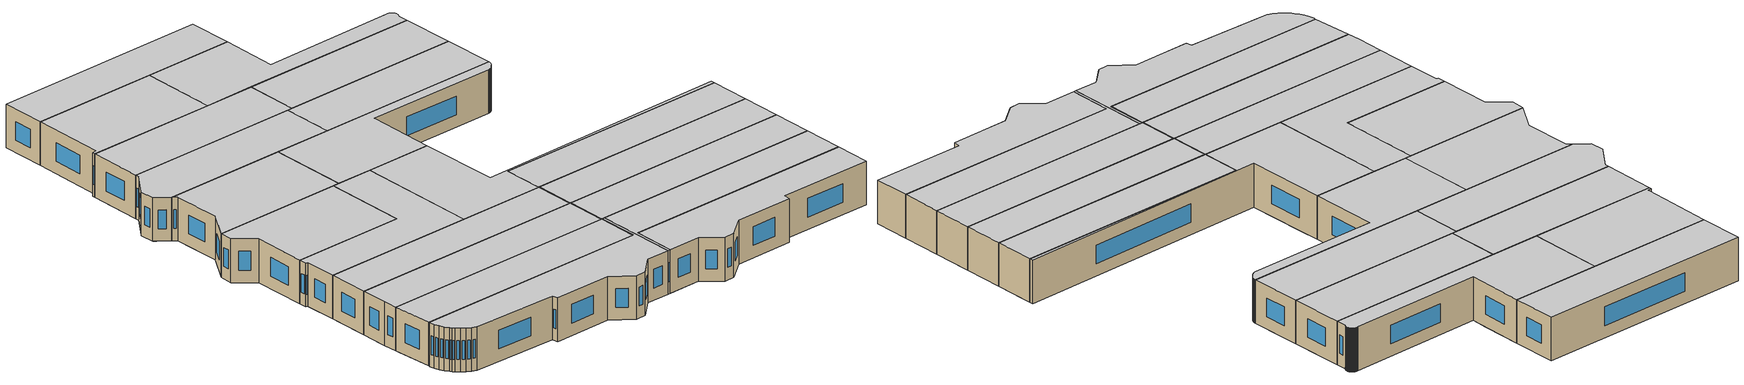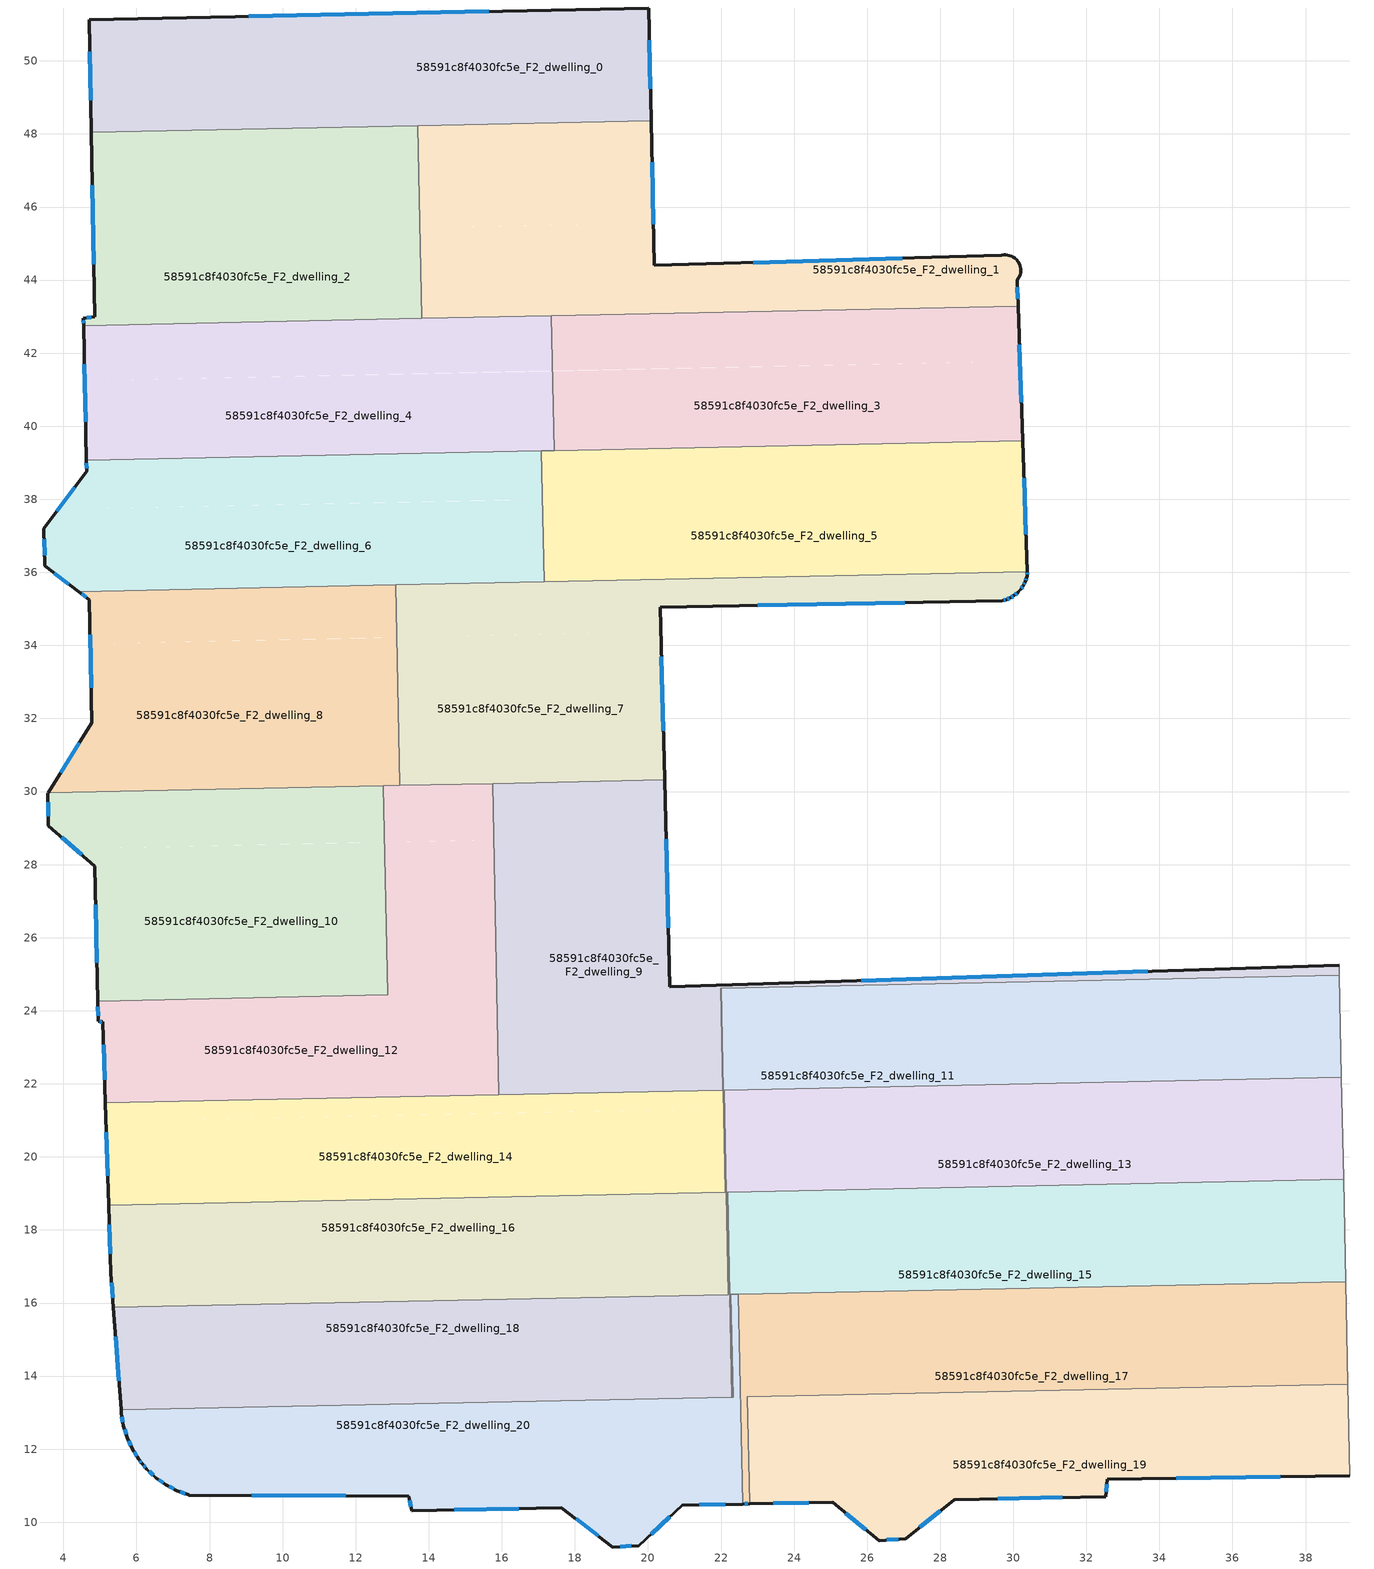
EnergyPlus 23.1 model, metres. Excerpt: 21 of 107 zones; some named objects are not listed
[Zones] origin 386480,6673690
58591c8f4030fc5e_F2_dwelling_0
 floor to 58591c8f4030fc5e_F1_dwelling_0 (EU_floor_Construction): 20.02,51.45 20.09,48.36 12.42,48.2 12.36,51.29 z6
 floor to 58591c8f4030fc5e_F1_dwelling_1 (EU_floor_Construction): 12.36,51.29 12.42,48.2 4.76,48.04 4.7,51.13 z6
 wall outside (EU_wall_Construction): 20.09,48.36 20.02,51.45 4.7,51.13 4.76,48.04 z6:9
 wall to 58591c8f4030fc5e_F2_dwelling_2 (EU_wall_Construction): 4.76,48.04 13.7,48.23 z6:9
 wall to 58591c8f4030fc5e_F2_dwelling_1 (EU_wall_Construction): 13.7,48.23 20.09,48.36 z6:9
 window (EU_Window_Construction): 4.72,50.25 4.74,48.93 / 15.65,51.36 9.08,51.22 / 20.07,49.24 20.04,50.57 z6.86:8.14
 ceiling to 58591c8f4030fc5e_F3_dwelling_0 (EU_floor_Construction): 20.09,48.36 20.02,51.45 4.7,51.13 4.76,48.04 z9
58591c8f4030fc5e_F2_dwelling_1
 floor to 58591c8f4030fc5e_F1_dwelling_2 (EU_floor_Construction): 29.91,44.67 29.96,44.65 30.01,44.63 30.05,44.59 30.09,44.56 30.12,44.51 30.14,44.5 30.15,44.47 30.18,44.42 30.19,44.37 30.2,44.31 30.2,44.26 30.2,44.2 30.19,44.15 30.17,44.1 30.14,44.05 30.11,44 30.13,43.29 16.04,43 15.99,45.47 20.15,45.56 20.17,44.4 29.67,44.67 29.69,44.68 29.74,44.69 29.8,44.69 29.85,44.68 z6
 floor to 58591c8f4030fc5e_F1_dwelling_0 (EU_floor_Construction): 20.09,48.36 20.15,45.56 13.75,45.43 13.7,48.23 z6
 floor to 58591c8f4030fc5e_F1_dwelling_3 (EU_floor_Construction): 15.99,45.47 16.04,43 13.8,42.95 13.75,45.43 z6
 wall outside (EU_wall_Construction): 30.13,43.29 30.11,44 30.14,44.05 30.17,44.1 30.19,44.15 30.2,44.2 30.2,44.26 30.2,44.31 30.19,44.37 30.18,44.42 30.15,44.47 30.14,44.5 30.12,44.51 30.09,44.56 30.05,44.59 30.01,44.63 29.96,44.65 29.91,44.67 29.85,44.68 29.8,44.69 29.74,44.69 29.69,44.68 29.67,44.67 20.17,44.4 20.09,48.36 z6:9
 wall to 58591c8f4030fc5e_F2_dwelling_2 (EU_wall_Construction): 13.7,48.23 13.8,42.95 z6:9
 wall to 58591c8f4030fc5e_F2_dwelling_3 (EU_wall_Construction): 17.36,43.02 30.13,43.29 z6:9
 wall to 58591c8f4030fc5e_F2_dwelling_4 (EU_wall_Construction): 13.81,42.95 17.36,43.02 z6:9
 window (EU_Window_Construction): 26.96,44.6 22.89,44.48 / 30.13,43.49 30.12,43.8 / 20.15,45.53 20.11,47.23 z6.86:8.14
 ceiling to 58591c8f4030fc5e_F3_dwelling_1 (EU_floor_Construction): 30.13,43.29 30.11,44 30.14,44.05 30.17,44.1 30.19,44.15 30.2,44.2 30.2,44.26 30.2,44.31 30.19,44.37 30.18,44.42 30.15,44.47 30.14,44.5 30.12,44.51 30.09,44.56 30.05,44.59 30.01,44.63 29.96,44.65 29.91,44.67 29.85,44.68 29.8,44.69 29.74,44.69 29.69,44.68 29.67,44.67 20.17,44.4 20.09,48.36 13.7,48.23 13.8,42.95 z9
58591c8f4030fc5e_F2_dwelling_10
 floor to 58591c8f4030fc5e_F1_dwelling_11 (EU_floor_Construction): 12.79,28.62 12.88,24.43 4.94,24.27 4.86,27.95 4.31,28.44 z6
 floor to 58591c8f4030fc5e_F1_dwelling_8 (EU_floor_Construction): 12.76,30.16 12.79,28.62 12.41,28.61 12.38,30.15 z6
 floor to 58591c8f4030fc5e_F1_dwelling_9 (EU_floor_Construction): 12.38,30.15 12.41,28.61 4.31,28.44 3.59,29.07 3.58,29.96 z6
 wall outside (EU_wall_Construction): 3.58,29.96 3.59,29.07 4.86,27.95 4.94,24.27 z6:9
 wall to 58591c8f4030fc5e_F2_dwelling_12 (EU_wall_Construction): 4.94,24.27 12.88,24.43 12.76,30.16 z6:9
 wall to 58591c8f4030fc5e_F2_dwelling_8 (EU_wall_Construction): 12.76,30.16 3.58,29.97 z6:9
 window (EU_Window_Construction): 4.88,26.9 4.92,25.32 / 3.95,28.75 4.5,28.27 / 3.58,29.71 3.58,29.32 z6.86:8.14
 ceiling to 58591c8f4030fc5e_F3_dwelling_10 (EU_floor_Construction): 12.88,24.43 12.76,30.16 3.58,29.96 3.59,29.07 4.86,27.95 4.94,24.27 z9
58591c8f4030fc5e_F2_dwelling_11
 floor outside (EU_floor_Construction): 22.03,23.99 22.13,19.03 22.03,23.39 z6
 floor to 58591c8f4030fc5e_F1_dwelling_12 (EU_floor_Construction): 38.94,24.34 38.98,22.18 22.08,21.83 22.1,20.43 22.13,19.03 22.03,23.99 z6
 floor to 58591c8f4030fc5e_F1_dwelling_10 (EU_floor_Construction): 38.92,24.97 38.94,24.34 22.02,23.99 22.03,23.39 22,24.62 z6
 wall to 58591c8f4030fc5e_F2_dwelling_16 (EU_wall_Construction): 22.08,21.83 22.13,19.03 / 22.12,19.03 22.13,19.03 z6:9
 wall to 58591c8f4030fc5e_F2_dwelling_14 (EU_wall_Construction): 22,24.62 22.12,19.03 z6:9
 wall adiabatic (EU_wall_Construction): 38.98,22.18 38.92,24.97 z6:9
 wall to 58591c8f4030fc5e_F2_dwelling_13 (EU_wall_Construction): 22.08,21.83 38.98,22.18 z6:9
 wall to 58591c8f4030fc5e_F2_dwelling_9 (EU_wall_Construction): 38.92,24.97 22,24.62 z6:9
 ceiling to 58591c8f4030fc5e_F3_dwelling_11 (EU_floor_Construction): 38.98,22.18 38.92,24.97 22,24.62 22.12,19.03 22.13,19.03 22.08,21.83 z9
58591c8f4030fc5e_F2_dwelling_12
 floor to 58591c8f4030fc5e_F1_dwelling_13 (EU_floor_Construction): 15.78,28.68 15.92,21.7 5.15,21.48 5.09,23.64 14.3,23.83 14.2,28.64 z6
 floor to 58591c8f4030fc5e_F1_dwelling_11 (EU_floor_Construction): 14.2,28.64 14.3,23.83 5.09,23.64 5.08,23.7 4.95,23.71 4.94,24.27 12.88,24.43 12.79,28.62 z6
 floor to 58591c8f4030fc5e_F1_dwelling_8 (EU_floor_Construction): 15.75,30.22 15.78,28.68 12.79,28.62 12.76,30.16 z6
 wall outside (EU_wall_Construction): 4.94,24.27 4.95,23.71 5.08,23.7 5.15,21.48 z6:9
 wall to 58591c8f4030fc5e_F2_dwelling_9 (EU_wall_Construction): 15.92,21.7 15.75,30.22 z6:9
 wall to 58591c8f4030fc5e_F2_dwelling_7 (EU_wall_Construction): 15.75,30.22 13.21,30.17 z6:9
 wall to 58591c8f4030fc5e_F2_dwelling_14 (EU_wall_Construction): 5.15,21.48 15.92,21.7 z6:9
 wall to 58591c8f4030fc5e_F2_dwelling_8 (EU_wall_Construction): 13.21,30.17 12.76,30.16 z6:9
 window (EU_Window_Construction): 5.1,23.06 5.13,22.11 / 4.99,23.71 5.05,23.7 / 4.94,24.11 4.95,23.87 z6.86:8.14
 ceiling to 58591c8f4030fc5e_F3_dwelling_12 (EU_floor_Construction): 15.92,21.7 15.75,30.22 12.76,30.16 12.88,24.43 4.94,24.27 4.95,23.71 5.08,23.7 5.15,21.48 z9
58591c8f4030fc5e_F2_dwelling_13
 floor to 58591c8f4030fc5e_F1_dwelling_14 (EU_floor_Construction): 38.99,21.67 39.04,19.38 22.15,19.03 22.19,17.34 22.19,17 22.1,21.32 z6
 floor to 58591c8f4030fc5e_F1_dwelling_12 (EU_floor_Construction): 38.98,22.18 38.99,21.67 22.1,21.32 22.09,21.83 z6
 wall to 58591c8f4030fc5e_F2_dwelling_18 (EU_wall_Construction): 22.21,16.23 22.15,19.03 22.18,19.03 z6:9
 wall to 58591c8f4030fc5e_F2_dwelling_16 (EU_wall_Construction): 22.09,21.83 22.2,16.23 z6:9
 wall adiabatic (EU_wall_Construction): 39.04,19.38 38.98,22.18 z6:9
 wall to 58591c8f4030fc5e_F2_dwelling_15 (EU_wall_Construction): 22.18,19.03 39.04,19.38 z6:9
 ceiling to 58591c8f4030fc5e_F3_dwelling_13 (EU_floor_Construction): 39.04,19.38 38.98,22.18 22.09,21.83 22.21,16.23 22.15,19.03 z9
58591c8f4030fc5e_F2_dwelling_14
 floor to 58591c8f4030fc5e_F1_dwelling_15 (EU_floor_Construction): 22.07,21.32 22.12,19.03 5.24,18.68 5.17,20.97 z6
 floor to 58591c8f4030fc5e_F1_dwelling_10 (EU_floor_Construction): 22,24.62 22.07,21.32 17.1,21.22 17.09,21.73 22.05,21.83 21.99,24.62 z6
 floor to 58591c8f4030fc5e_F1_dwelling_13 (EU_floor_Construction): 17.09,21.73 17.1,21.22 5.17,20.97 5.15,21.48 z6
 wall outside (EU_wall_Construction): 5.15,21.48 5.24,18.68 z6:9
 wall to 58591c8f4030fc5e_F2_dwelling_9 (EU_wall_Construction): 22,24.62 21.99,24.62 22.05,21.83 15.92,21.7 z6:9
 wall to 58591c8f4030fc5e_F2_dwelling_16 (EU_wall_Construction): 5.24,18.68 22.12,19.03 z6:9
 window (EU_Window_Construction): 5.18,20.68 5.21,19.48 z6.86:8.14
 ceiling to 58591c8f4030fc5e_F3_dwelling_14 (EU_floor_Construction): 22.12,19.03 22,24.62 21.99,24.62 22.05,21.83 5.15,21.48 5.24,18.68 z9
58591c8f4030fc5e_F2_dwelling_15
 floor to 58591c8f4030fc5e_F1_dwelling_16 (EU_floor_Construction): 39.05,19 39.1,16.58 22.27,16.24 22.33,13.42 22.3,13.42 22.2,18.65 z6
 floor to 58591c8f4030fc5e_F1_dwelling_14 (EU_floor_Construction): 39.04,19.38 39.05,19 22.19,18.65 22.18,19.03 z6
 wall to 58591c8f4030fc5e_F2_dwelling_20 (EU_wall_Construction): 22.3,13.42 22.33,13.42 22.27,16.24 22.47,16.24 z6:9
 wall to 58591c8f4030fc5e_F2_dwelling_18 (EU_wall_Construction): 22.18,19.03 22.3,13.42 z6:9
 wall adiabatic (EU_wall_Construction): 39.1,16.58 39.04,19.38 z6:9
 wall to 58591c8f4030fc5e_F2_dwelling_17 (EU_wall_Construction): 22.47,16.24 39.1,16.58 z6:9
 ceiling to 58591c8f4030fc5e_F3_dwelling_15 (EU_floor_Construction): 39.1,16.58 39.04,19.38 22.18,19.03 22.3,13.42 22.33,13.42 22.27,16.24 z9
58591c8f4030fc5e_F2_dwelling_16
 floor to 58591c8f4030fc5e_F1_dwelling_17 (EU_floor_Construction): 22.09,21.32 22.2,16.23 5.37,15.88 5.3,16.82 5.25,18.3 22.14,18.65 z6
 floor adiabatic (EU_floor_Construction): 22.09,21.83 22.1,21.32 22.14,18.65 5.25,18.3 5.26,18.01 5.24,18.68 22.12,19.03 22.14,18.65 22.13,19.03 22.08,21.83 z6
 wall outside (EU_wall_Construction): 5.24,18.68 5.3,16.82 5.37,15.88 z6:9
 wall to 58591c8f4030fc5e_F2_dwelling_18 (EU_wall_Construction): 5.37,15.88 22.2,16.23 z6:9
 window (EU_Window_Construction): 5.32,16.55 5.35,16.15 / 5.26,18.15 5.28,17.35 z6.86:8.14
 ceiling to 58591c8f4030fc5e_F3_dwelling_16 (EU_floor_Construction): 22.2,16.23 22.09,21.83 22.08,21.83 22.13,19.03 5.24,18.68 5.3,16.82 5.37,15.88 z9
58591c8f4030fc5e_F2_dwelling_17
 floor to 58591c8f4030fc5e_F1_dwelling_18 (EU_floor_Construction): 39.1,16.33 39.16,13.78 22.72,13.43 22.79,10.5 22.66,10.5 22.6,10.5 22.49,15.98 z6
 floor to 58591c8f4030fc5e_F1_dwelling_16 (EU_floor_Construction): 39.1,16.58 39.1,16.33 22.48,15.98 22.47,16.24 z6
 floor to 58591c8f4030fc5e_F1_dwelling_21 (EU_floor_Construction): 22.49,15.98 22.6,10.5 22.59,10.5 22.48,15.98 z6
 wall outside (EU_wall_Construction): 22.59,10.5 22.79,10.5 z6:9
 wall to 58591c8f4030fc5e_F2_dwelling_19 (EU_wall_Construction): 22.79,10.5 22.72,13.43 39.16,13.78 z6:9
 wall to 58591c8f4030fc5e_F2_dwelling_20 (EU_wall_Construction): 22.47,16.24 22.59,10.5 z6:9
 wall adiabatic (EU_wall_Construction): 39.16,13.78 39.1,16.58 z6:9
 window (EU_Window_Construction): 22.65,10.5 22.73,10.5 z6.86:8.14
 ceiling to 58591c8f4030fc5e_F3_dwelling_17 (EU_floor_Construction): 39.16,13.78 39.1,16.58 22.47,16.24 22.59,10.5 22.79,10.5 22.72,13.43 z9
58591c8f4030fc5e_F2_dwelling_18
 floor to 58591c8f4030fc5e_F1_dwelling_19 (EU_floor_Construction): 22.19,18.65 22.3,13.42 5.58,13.08 5.39,15.63 22.22,15.98 22.16,18.65 z6
 floor to 58591c8f4030fc5e_F1_dwelling_17 (EU_floor_Construction): 22.2,16.23 22.21,15.98 5.39,15.63 5.37,15.88 z6
 floor to 58591c8f4030fc5e_F1_dwelling_14 (EU_floor_Construction): 22.18,19.03 22.19,18.65 22.16,18.65 22.19,17.34 22.15,19.03 z6
 wall outside (EU_wall_Construction): 5.37,15.88 5.58,13.08 z6:9
 wall to 58591c8f4030fc5e_F2_dwelling_20 (EU_wall_Construction): 5.58,13.08 22.3,13.42 z6:9
 window (EU_Window_Construction): 5.43,15.08 5.52,13.88 z6.86:8.14
 ceiling to 58591c8f4030fc5e_F3_dwelling_18 (EU_floor_Construction): 22.3,13.42 22.18,19.03 22.15,19.03 22.21,16.23 5.37,15.88 5.58,13.08 z9
58591c8f4030fc5e_F2_dwelling_19
 floor to 58591c8f4030fc5e_F1_dwelling_20 (EU_floor_Construction): 39.16,13.65 39.21,11.28 32.57,11.18 32.53,10.7 28.39,10.62 27.05,9.55 26.33,9.5 25.06,10.55 22.8,10.5 22.74,13.3 z6
 floor to 58591c8f4030fc5e_F1_dwelling_18 (EU_floor_Construction): 39.16,13.78 39.16,13.65 22.74,13.3 22.8,10.5 22.79,10.5 22.72,13.43 z6
 wall outside (EU_wall_Construction): 22.79,10.5 25.06,10.55 26.33,9.5 27.05,9.55 28.39,10.62 32.53,10.7 32.57,11.18 39.21,11.28 z6:9
 wall adiabatic (EU_wall_Construction): 39.21,11.28 39.16,13.78 z6:9
 window (EU_Window_Construction): 34.47,11.21 37.31,11.25 / 32.54,10.84 32.56,11.05 / 29.57,10.64 31.35,10.68 / 27.43,9.86 28,10.31 / 26.53,9.51 26.85,9.54 / 25.42,10.25 25.96,9.8 / 23.43,10.52 24.41,10.54 z6.86:8.14
 ceiling to 58591c8f4030fc5e_F3_dwelling_19 (EU_floor_Construction): 39.21,11.28 39.16,13.78 22.72,13.43 22.79,10.5 25.06,10.55 26.33,9.5 27.05,9.55 28.39,10.62 32.53,10.7 32.57,11.18 z9
58591c8f4030fc5e_F2_dwelling_2
 floor to 58591c8f4030fc5e_F1_dwelling_3 (EU_floor_Construction): 13.75,45.43 13.8,42.95 4.55,42.76 4.55,42.95 4.85,42.99 4.85,43.01 4.81,45.24 z6
 floor to 58591c8f4030fc5e_F1_dwelling_1 (EU_floor_Construction): 12.42,48.2 12.48,45.4 4.81,45.24 4.76,48.04 z6
 floor to 58591c8f4030fc5e_F1_dwelling_0 (EU_floor_Construction): 13.7,48.23 13.75,45.43 12.48,45.4 12.42,48.2 z6
 wall outside (EU_wall_Construction): 4.76,48.04 4.85,42.99 4.55,42.95 4.55,42.76 z6:9
 wall to 58591c8f4030fc5e_F2_dwelling_4 (EU_wall_Construction): 4.55,42.76 13.8,42.95 z6:9
 window (EU_Window_Construction): 4.77,42.98 4.64,42.97 / 4.79,46.6 4.83,44.44 / 4.55,42.9 4.55,42.81 z6.86:8.14
 ceiling to 58591c8f4030fc5e_F3_dwelling_2 (EU_floor_Construction): 13.8,42.95 13.7,48.23 4.76,48.04 4.85,42.99 4.55,42.95 4.55,42.76 z9
58591c8f4030fc5e_F2_dwelling_20
 floor to 58591c8f4030fc5e_F1_dwelling_21 (EU_floor_Construction): 22.48,15.98 22.59,10.5 20.93,10.46 19.75,9.36 19.04,9.32 17.63,10.39 13.53,10.31 13.46,10.72 7.43,10.75 7.11,10.87 6.81,11.03 6.53,11.22 6.28,11.46 6.16,11.59 6.07,11.72 5.89,12.01 5.74,12.32 5.64,12.64 5.59,12.95 22.34,13.3 22.28,15.98 z6
 floor to 58591c8f4030fc5e_F1_dwelling_19 (EU_floor_Construction): 22.3,13.42 22.31,13.3 5.59,12.95 5.59,12.98 5.59,13.01 5.58,13.08 z6
 floor to 58591c8f4030fc5e_F1_dwelling_16 (EU_floor_Construction): 22.47,16.24 22.48,15.98 22.28,15.98 22.34,13.3 22.31,13.3 22.3,13.42 22.33,13.42 22.27,16.24 z6
 wall outside (EU_wall_Construction): 5.58,13.08 5.59,13.01 5.59,12.98 5.64,12.64 5.74,12.32 5.89,12.01 6.07,11.72 6.16,11.59 6.28,11.46 6.53,11.22 6.81,11.03 7.11,10.87 7.43,10.75 13.46,10.72 13.53,10.31 17.63,10.39 19.04,9.32 19.75,9.36 20.93,10.46 22.59,10.5 z6:9
 window (EU_Window_Construction): 21.41,10.47 22.12,10.49 / 20.09,9.68 20.6,10.15 / 19.24,9.33 19.55,9.35 / 18.03,10.09 18.64,9.63 / 14.7,10.33 16.46,10.37 / 13.48,10.6 13.51,10.43 / 9.15,10.74 11.73,10.73 / 7.2,10.83 7.34,10.78 / 6.89,10.98 7.02,10.91 / 6.61,11.17 6.73,11.08 / 6.35,11.39 6.46,11.29 / 6.19,11.55 6.25,11.49 / 6.09,11.68 6.13,11.63 / 5.94,11.92 6.01,11.8 / 5.78,12.23 5.84,12.09 / 5.67,12.55 5.72,12.41 / 5.6,12.88 5.63,12.74 z6.86:8.14
 ceiling to 58591c8f4030fc5e_F3_dwelling_20 (EU_floor_Construction): 22.59,10.5 22.47,16.24 22.27,16.24 22.33,13.42 22.3,13.42 5.58,13.08 5.59,13.01 5.59,12.98 5.64,12.64 5.74,12.32 5.89,12.01 6.07,11.72 6.16,11.59 6.28,11.46 6.53,11.22 6.81,11.03 7.11,10.87 7.43,10.75 13.46,10.72 13.53,10.31 17.63,10.39 19.04,9.32 19.75,9.36 20.93,10.46 z9
58591c8f4030fc5e_F2_dwelling_3
 floor to 58591c8f4030fc5e_F1_dwelling_4 (EU_floor_Construction): 30.18,41.78 30.26,39.6 17.43,39.33 17.39,41.51 z6
 floor to 58591c8f4030fc5e_F1_dwelling_2 (EU_floor_Construction): 30.13,43.29 30.18,41.78 17.39,41.51 17.36,43.02 z6
 wall outside (EU_wall_Construction): 30.26,39.6 30.13,43.29 z6:9
 wall to 58591c8f4030fc5e_F2_dwelling_4 (EU_wall_Construction): 17.35,43.02 17.43,39.33 z6:9
 wall to 58591c8f4030fc5e_F2_dwelling_5 (EU_wall_Construction): 17.43,39.33 30.26,39.6 z6:9
 window (EU_Window_Construction): 30.22,40.65 30.17,42.23 z6.86:8.14
 ceiling to 58591c8f4030fc5e_F3_dwelling_3 (EU_floor_Construction): 30.26,39.6 30.13,43.29 17.35,43.02 17.43,39.33 z9
58591c8f4030fc5e_F2_dwelling_4
 floor to 58591c8f4030fc5e_F1_dwelling_3 (EU_floor_Construction): 16.04,43 16.07,41.48 4.59,41.24 4.55,42.76 z6
 floor to 58591c8f4030fc5e_F1_dwelling_5 (EU_floor_Construction): 17.34,41.51 17.38,39.33 4.63,39.06 4.59,41.24 z6
 floor to 58591c8f4030fc5e_F1_dwelling_2 (EU_floor_Construction): 17.36,43.02 17.39,41.51 16.07,41.48 16.04,43 z6
 floor to 58591c8f4030fc5e_F1_dwelling_4 (EU_floor_Construction): 17.39,41.51 17.43,39.33 17.38,39.33 17.34,41.51 z6
 wall outside (EU_wall_Construction): 4.55,42.76 4.63,39.06 z6:9
 wall to 58591c8f4030fc5e_F2_dwelling_6 (EU_wall_Construction): 4.63,39.06 17.08,39.32 z6:9
 wall to 58591c8f4030fc5e_F2_dwelling_5 (EU_wall_Construction): 17.08,39.32 17.43,39.33 z6:9
 window (EU_Window_Construction): 4.58,41.7 4.61,40.12 z6.86:8.14
 ceiling to 58591c8f4030fc5e_F3_dwelling_4 (EU_floor_Construction): 17.43,39.33 17.35,43.02 4.55,42.76 4.63,39.06 z9
58591c8f4030fc5e_F2_dwelling_5
 floor adiabatic (EU_floor_Construction): 30.31,38.27 30.38,36.02 17.16,35.74 17.11,38 z6
 floor to 58591c8f4030fc5e_F1_dwelling_4 (EU_floor_Construction): 30.26,39.6 30.31,38.27 17.41,38 17.38,39.33 17.43,39.33 z6
 floor to 58591c8f4030fc5e_F1_dwelling_5 (EU_floor_Construction): 17.38,39.33 17.41,38 17.11,38 17.08,39.32 z6
 wall outside (EU_wall_Construction): 30.38,36.02 30.26,39.6 z6:9
 wall to 58591c8f4030fc5e_F2_dwelling_6 (EU_wall_Construction): 17.08,39.32 17.16,35.74 z6:9
 wall to 58591c8f4030fc5e_F2_dwelling_7 (EU_wall_Construction): 17.16,35.74 30.38,36.02 z6:9
 window (EU_Window_Construction): 30.35,37.04 30.3,38.57 z6.86:8.14
 ceiling to 58591c8f4030fc5e_F3_dwelling_5 (EU_floor_Construction): 30.38,36.02 30.26,39.6 17.08,39.32 17.16,35.74 z9
58591c8f4030fc5e_F2_dwelling_6
 floor to 58591c8f4030fc5e_F1_dwelling_5 (EU_floor_Construction): 17.08,39.32 17.11,38 3.86,37.72 4.64,38.77 4.63,39.06 z6
 floor to 58591c8f4030fc5e_F1_dwelling_7 (EU_floor_Construction): 16.25,37.98 16.3,35.72 4.41,35.48 3.68,36.03 3.49,36.17 3.46,37.19 3.49,37.23 3.86,37.72 z6
 floor to 58591c8f4030fc5e_F1_dwelling_6 (EU_floor_Construction): 17.11,38 17.15,35.74 16.3,35.72 16.25,37.98 z6
 wall outside (EU_wall_Construction): 4.63,39.06 4.64,38.77 3.49,37.23 3.46,37.19 3.49,36.17 4.41,35.47 z6:9
 wall to 58591c8f4030fc5e_F2_dwelling_8 (EU_wall_Construction): 4.41,35.47 13.1,35.66 z6:9
 wall to 58591c8f4030fc5e_F2_dwelling_7 (EU_wall_Construction): 13.1,35.66 17.15,35.74 z6:9
 window (EU_Window_Construction): 4.31,38.33 3.82,37.67 / 4.63,38.98 4.63,38.86 / 3.76,35.97 4.15,35.67 / 3.47,36.9 3.48,36.47 z6.86:8.14
 ceiling to 58591c8f4030fc5e_F3_dwelling_6 (EU_floor_Construction): 17.16,35.74 17.08,39.32 4.63,39.06 4.64,38.77 3.49,37.23 3.46,37.19 3.49,36.17 4.41,35.47 z9
58591c8f4030fc5e_F2_dwelling_7
 floor to 58591c8f4030fc5e_F1_dwelling_8 (EU_floor_Construction): 20.35,34.37 20.46,30.32 13.21,30.17 13.13,34.22 z6
 floor to 58591c8f4030fc5e_F1_dwelling_6 (EU_floor_Construction): 30.38,36.02 30.39,35.91 30.37,35.86 30.33,35.75 30.27,35.64 30.2,35.54 30.14,35.47 30.12,35.45 30.02,35.37 29.92,35.31 29.81,35.25 29.7,35.22 20.33,35.05 20.35,34.37 16.33,34.29 16.3,35.72 z6
 floor to 58591c8f4030fc5e_F1_dwelling_7 (EU_floor_Construction): 16.3,35.72 16.33,34.29 13.13,34.22 13.1,35.66 z6
 wall outside (EU_wall_Construction): 20.46,30.32 20.33,35.05 29.7,35.22 29.81,35.25 29.92,35.31 30.02,35.37 30.12,35.45 30.14,35.47 30.2,35.54 30.27,35.64 30.33,35.75 30.37,35.86 30.39,35.91 30.38,36.02 z6:9
 wall to 58591c8f4030fc5e_F2_dwelling_8 (EU_wall_Construction): 13.1,35.66 13.21,30.17 z6:9
 wall to 58591c8f4030fc5e_F2_dwelling_9 (EU_wall_Construction): 15.75,30.22 20.46,30.32 z6:9
 window (EU_Window_Construction): 30.34,35.78 30.36,35.83 / 30.29,35.67 30.31,35.71 / 30.22,35.57 30.25,35.61 / 30.05,35.39 30.09,35.43 / 29.95,35.32 29.99,35.35 / 29.84,35.27 29.89,35.29 / 29.73,35.23 29.78,35.25 / 23.01,35.1 27.03,35.17 / 20.42,31.67 20.37,33.7 / 30.39,35.94 30.38,35.99 z6.86:8.14
 ceiling to 58591c8f4030fc5e_F3_dwelling_7 (EU_floor_Construction): 29.7,35.22 29.81,35.25 29.92,35.31 30.02,35.37 30.12,35.45 30.14,35.47 30.2,35.54 30.27,35.64 30.33,35.75 30.37,35.86 30.39,35.91 30.38,36.02 13.1,35.66 13.21,30.17 20.46,30.32 20.33,35.05 z9
58591c8f4030fc5e_F2_dwelling_8
 floor to 58591c8f4030fc5e_F1_dwelling_7 (EU_floor_Construction): 13.1,35.66 13.13,34.22 4.74,34.04 4.71,35.25 4.41,35.48 z6
 floor adiabatic (EU_floor_Construction): 12.29,34.2 12.38,30.15 3.58,29.97 4.78,31.88 4.74,34.04 z6
 floor to 58591c8f4030fc5e_F1_dwelling_8 (EU_floor_Construction): 13.13,34.22 13.21,30.17 12.38,30.15 12.29,34.2 z6
 wall outside (EU_wall_Construction): 4.41,35.47 4.71,35.25 4.78,31.88 3.58,29.97 z6:9
 window (EU_Window_Construction): 4.5,35.41 4.63,35.31 / 4.44,31.33 3.92,30.51 / 4.73,34.29 4.76,32.84 z6.86:8.14
 ceiling to 58591c8f4030fc5e_F3_dwelling_8 (EU_floor_Construction): 13.21,30.17 13.1,35.66 4.41,35.47 4.71,35.25 4.78,31.88 3.58,29.97 z9
58591c8f4030fc5e_F2_dwelling_9
 floor to 58591c8f4030fc5e_F1_dwelling_10 (EU_floor_Construction): 38.92,25.25 38.92,24.97 21.99,24.62 22.05,21.83 17.09,21.73 16.95,28.7 20.5,28.78 20.6,24.66 z6
 floor to 58591c8f4030fc5e_F1_dwelling_13 (EU_floor_Construction): 16.95,28.7 17.09,21.73 15.92,21.7 15.78,28.68 z6
 floor to 58591c8f4030fc5e_F1_dwelling_8 (EU_floor_Construction): 20.46,30.32 20.5,28.78 15.78,28.68 15.75,30.22 z6
 wall outside (EU_wall_Construction): 38.92,25.25 20.6,24.66 20.46,30.32 z6:9
 wall adiabatic (EU_wall_Construction): 38.92,24.97 38.92,25.25 z6:9
 window (EU_Window_Construction): 33.69,25.08 25.84,24.83 / 20.56,26.27 20.5,28.7 z6.86:8.14
 ceiling to 58591c8f4030fc5e_F3_dwelling_9 (EU_floor_Construction): 38.92,24.97 38.92,25.25 20.6,24.66 20.46,30.32 15.75,30.22 15.92,21.7 22.05,21.83 21.99,24.62 z9
[Building]
EU S2 Campaign: North Axis=0; Terrain=City; Solar Distribution=FullExterior
[Site:Location]
Helsinki-Vantaa.AP: Latitude=60.317; Longitude=24.963; Time Zone=2; Elevation=54.6
[SizingPeriod:WeatherFileDays]
AnnualSizingPeriod: Begin Month=1; Begin Day of Month=1; End Month=12; End Day of Month=31; Day of Week for Start Day=Monday; Use Weather File Daylight Saving Period=No; Use Weather File Rain and Snow Indicators=No
[MATERIAL]
EU_InternalMass_Material: Roughness=MediumRough; Thickness=0.1; Conductivity=1; Density=1800; Specific Heat=900; Thermal Absorptance=0.9; Solar Absorptance=0.7; Visible Absorptance=0.7
[MATERIAL:NOMASS] Roughness=MediumRough; Thermal Absorptance=0.9; Solar Absorptance=0.7; Visible Absorptance=0.7
Name | Thermal Resistance
EU_wall_NoMass | 1.10183
EU_floor_NoMass | 1.70606
[WINDOWMATERIAL:SIMPLEGLAZINGSYSTEM]
EU_Window_SimpleGlazing: UFactor=3.11035; Solar Heat Gain Coefficient=0.8; Visible Transmittance=0.8
[CONSTRUCTION]
EU_wall_Construction: EU_wall_NoMass
EU_floor_Construction: EU_floor_NoMass
EU_Window_Construction: EU_Window_SimpleGlazing
EU_InternalMass_Construction: EU_InternalMass_Material
[ZONE] Type=1; Multiplier=1; Ceiling Height=autocalculate; Floor Area=autocalculate; Part of Total Floor Area=Yes
Name | Volume
58591c8f4030fc5e_F2_dwelling_0 | 141.951
58591c8f4030fc5e_F2_dwelling_1; 58591c8f4030fc5e_F2_dwelling_17 | 141.902
58591c8f4030fc5e_F2_dwelling_10 | 141.82
58591c8f4030fc5e_F2_dwelling_11 | 141.925
58591c8f4030fc5e_F2_dwelling_12 | 141.928
58591c8f4030fc5e_F2_dwelling_13 | 141.858
58591c8f4030fc5e_F2_dwelling_14 | 141.929
58591c8f4030fc5e_F2_dwelling_15; 58591c8f4030fc5e_F2_dwelling_3 | 141.926
58591c8f4030fc5e_F2_dwelling_16 | 141.94
58591c8f4030fc5e_F2_dwelling_18 | 141.912
58591c8f4030fc5e_F2_dwelling_19 | 141.943
58591c8f4030fc5e_F2_dwelling_2 | 141.901
58591c8f4030fc5e_F2_dwelling_20 | 141.922
58591c8f4030fc5e_F2_dwelling_4 | 141.914
58591c8f4030fc5e_F2_dwelling_5 | 141.945
58591c8f4030fc5e_F2_dwelling_6 | 141.938
58591c8f4030fc5e_F2_dwelling_7 | 141.9375
58591c8f4030fc5e_F2_dwelling_8 | 141.91
58591c8f4030fc5e_F2_dwelling_9 | 141.909
[INTERNALMASS] Construction=EU_InternalMass_Construction
Name | Zone or ZoneList | Surface Area
58591c8f4030fc5e_F2_dwelling_0_EU_InternalMass | 58591c8f4030fc5e_F2_dwelling_0 | 47.3169
58591c8f4030fc5e_F2_dwelling_1_EU_InternalMass | 58591c8f4030fc5e_F2_dwelling_1 | 47.3019
58591c8f4030fc5e_F2_dwelling_2_EU_InternalMass | 58591c8f4030fc5e_F2_dwelling_2 | 47.301
58591c8f4030fc5e_F2_dwelling_3_EU_InternalMass | 58591c8f4030fc5e_F2_dwelling_3 | 47.3077
58591c8f4030fc5e_F2_dwelling_4_EU_InternalMass | 58591c8f4030fc5e_F2_dwelling_4 | 47.3038
58591c8f4030fc5e_F2_dwelling_5_EU_InternalMass | 58591c8f4030fc5e_F2_dwelling_5 | 47.3152
58591c8f4030fc5e_F2_dwelling_6_EU_InternalMass | 58591c8f4030fc5e_F2_dwelling_6 | 47.3129
58591c8f4030fc5e_F2_dwelling_7_EU_InternalMass | 58591c8f4030fc5e_F2_dwelling_7 | 47.312
58591c8f4030fc5e_F2_dwelling_8_EU_InternalMass | 58591c8f4030fc5e_F2_dwelling_8 | 47.3034
58591c8f4030fc5e_F2_dwelling_9_EU_InternalMass | 58591c8f4030fc5e_F2_dwelling_9 | 47.3016
58591c8f4030fc5e_F2_dwelling_10_EU_InternalMass | 58591c8f4030fc5e_F2_dwelling_10 | 47.3046
58591c8f4030fc5e_F2_dwelling_11_EU_InternalMass | 58591c8f4030fc5e_F2_dwelling_11 | 47.3085
58591c8f4030fc5e_F2_dwelling_12_EU_InternalMass | 58591c8f4030fc5e_F2_dwelling_12 | 47.309
58591c8f4030fc5e_F2_dwelling_13_EU_InternalMass | 58591c8f4030fc5e_F2_dwelling_13 | 47.3081
58591c8f4030fc5e_F2_dwelling_14_EU_InternalMass | 58591c8f4030fc5e_F2_dwelling_14 | 47.3147
58591c8f4030fc5e_F2_dwelling_15_EU_InternalMass | 58591c8f4030fc5e_F2_dwelling_15 | 47.3086
58591c8f4030fc5e_F2_dwelling_16_EU_InternalMass | 58591c8f4030fc5e_F2_dwelling_16 | 47.3132
58591c8f4030fc5e_F2_dwelling_17_EU_InternalMass | 58591c8f4030fc5e_F2_dwelling_17 | 47.3017
58591c8f4030fc5e_F2_dwelling_18_EU_InternalMass | 58591c8f4030fc5e_F2_dwelling_18 | 47.3044
58591c8f4030fc5e_F2_dwelling_19_EU_InternalMass | 58591c8f4030fc5e_F2_dwelling_19 | 47.3135
58591c8f4030fc5e_F2_dwelling_20_EU_InternalMass | 58591c8f4030fc5e_F2_dwelling_20 | 47.307
[OTHEREQUIPMENT] Fuel Type=Electricity; Design Level Calculation Method=Watts/Area; Power per Zone Floor Area=1; Fraction Latent=0; Fraction Radiant=0; Fraction Lost=0; Carbon Dioxide Generation Rate=0; EndUse Subcategory=EU_Step8_InternalGains
Name | Zone or ZoneList or Space or SpaceList | Schedule
EU_Step8_InternalGain_58591c8f4030fc5e_F2_dwelling_0_f000 | 58591c8f4030fc5e_F2_dwelling_0 | EU_Step8_GainSchedule_58591c8f4030fc5e_F2_dwelling_0_f000
EU_Step8_InternalGain_58591c8f4030fc5e_F2_dwelling_1_f000 | 58591c8f4030fc5e_F2_dwelling_1 | EU_Step8_GainSchedule_58591c8f4030fc5e_F2_dwelling_1_f000
EU_Step8_InternalGain_58591c8f4030fc5e_F2_dwelling_2_f000 | 58591c8f4030fc5e_F2_dwelling_2 | EU_Step8_GainSchedule_58591c8f4030fc5e_F2_dwelling_2_f000
EU_Step8_InternalGain_58591c8f4030fc5e_F2_dwelling_3_f000 | 58591c8f4030fc5e_F2_dwelling_3 | EU_Step8_GainSchedule_58591c8f4030fc5e_F2_dwelling_3_f000
EU_Step8_InternalGain_58591c8f4030fc5e_F2_dwelling_4_f000 | 58591c8f4030fc5e_F2_dwelling_4 | EU_Step8_GainSchedule_58591c8f4030fc5e_F2_dwelling_4_f000
EU_Step8_InternalGain_58591c8f4030fc5e_F2_dwelling_5_f000 | 58591c8f4030fc5e_F2_dwelling_5 | EU_Step8_GainSchedule_58591c8f4030fc5e_F2_dwelling_5_f000
EU_Step8_InternalGain_58591c8f4030fc5e_F2_dwelling_6_f000 | 58591c8f4030fc5e_F2_dwelling_6 | EU_Step8_GainSchedule_58591c8f4030fc5e_F2_dwelling_6_f000
EU_Step8_InternalGain_58591c8f4030fc5e_F2_dwelling_7_f000 | 58591c8f4030fc5e_F2_dwelling_7 | EU_Step8_GainSchedule_58591c8f4030fc5e_F2_dwelling_7_f000
EU_Step8_InternalGain_58591c8f4030fc5e_F2_dwelling_8_f000 | 58591c8f4030fc5e_F2_dwelling_8 | EU_Step8_GainSchedule_58591c8f4030fc5e_F2_dwelling_8_f000
EU_Step8_InternalGain_58591c8f4030fc5e_F2_dwelling_9_f000 | 58591c8f4030fc5e_F2_dwelling_9 | EU_Step8_GainSchedule_58591c8f4030fc5e_F2_dwelling_9_f000
EU_Step8_InternalGain_58591c8f4030fc5e_F2_dwelling_10_f000 | 58591c8f4030fc5e_F2_dwelling_10 | EU_Step8_GainSchedule_58591c8f4030fc5e_F2_dwelling_10_f000
EU_Step8_InternalGain_58591c8f4030fc5e_F2_dwelling_11_f000 | 58591c8f4030fc5e_F2_dwelling_11 | EU_Step8_GainSchedule_58591c8f4030fc5e_F2_dwelling_11_f000
EU_Step8_InternalGain_58591c8f4030fc5e_F2_dwelling_12_f000 | 58591c8f4030fc5e_F2_dwelling_12 | EU_Step8_GainSchedule_58591c8f4030fc5e_F2_dwelling_12_f000
EU_Step8_InternalGain_58591c8f4030fc5e_F2_dwelling_13_f000 | 58591c8f4030fc5e_F2_dwelling_13 | EU_Step8_GainSchedule_58591c8f4030fc5e_F2_dwelling_13_f000
EU_Step8_InternalGain_58591c8f4030fc5e_F2_dwelling_14_f000 | 58591c8f4030fc5e_F2_dwelling_14 | EU_Step8_GainSchedule_58591c8f4030fc5e_F2_dwelling_14_f000
EU_Step8_InternalGain_58591c8f4030fc5e_F2_dwelling_15_f000 | 58591c8f4030fc5e_F2_dwelling_15 | EU_Step8_GainSchedule_58591c8f4030fc5e_F2_dwelling_15_f000
EU_Step8_InternalGain_58591c8f4030fc5e_F2_dwelling_16_f000 | 58591c8f4030fc5e_F2_dwelling_16 | EU_Step8_GainSchedule_58591c8f4030fc5e_F2_dwelling_16_f000
EU_Step8_InternalGain_58591c8f4030fc5e_F2_dwelling_17_f000 | 58591c8f4030fc5e_F2_dwelling_17 | EU_Step8_GainSchedule_58591c8f4030fc5e_F2_dwelling_17_f000
EU_Step8_InternalGain_58591c8f4030fc5e_F2_dwelling_18_f000 | 58591c8f4030fc5e_F2_dwelling_18 | EU_Step8_GainSchedule_58591c8f4030fc5e_F2_dwelling_18_f000
EU_Step8_InternalGain_58591c8f4030fc5e_F2_dwelling_19_f000 | 58591c8f4030fc5e_F2_dwelling_19 | EU_Step8_GainSchedule_58591c8f4030fc5e_F2_dwelling_19_f000
EU_Step8_InternalGain_58591c8f4030fc5e_F2_dwelling_20_f000 | 58591c8f4030fc5e_F2_dwelling_20 | EU_Step8_GainSchedule_58591c8f4030fc5e_F2_dwelling_20_f000
[ZONEVENTILATION:DESIGNFLOWRATE] Schedule=EU_AlwaysOn; Design Flow Rate Calculation Method=AirChanges/Hour; Air Changes per Hour=0.756316; Ventilation Type=Natural; Fan Pressure Rise=0; Fan Total Efficiency=1; Constant Term Coefficient=1; Temperature Term Coefficient=0; Velocity Term Coefficient=0; Velocity Squared Term Coefficient=0; Minimum Indoor Temperature=-100; Maximum Indoor Temperature=100; Delta Temperature=-100; Minimum Outdoor Temperature=-100; Maximum Outdoor Temperature=100; Maximum Wind Speed=40
Name | Zone or ZoneList or Space or SpaceList
EU_ConstantAir_58591c8f4030fc5e_F2_dwelling_0 | 58591c8f4030fc5e_F2_dwelling_0
EU_ConstantAir_58591c8f4030fc5e_F2_dwelling_1 | 58591c8f4030fc5e_F2_dwelling_1
EU_ConstantAir_58591c8f4030fc5e_F2_dwelling_2 | 58591c8f4030fc5e_F2_dwelling_2
EU_ConstantAir_58591c8f4030fc5e_F2_dwelling_3 | 58591c8f4030fc5e_F2_dwelling_3
EU_ConstantAir_58591c8f4030fc5e_F2_dwelling_4 | 58591c8f4030fc5e_F2_dwelling_4
EU_ConstantAir_58591c8f4030fc5e_F2_dwelling_5 | 58591c8f4030fc5e_F2_dwelling_5
EU_ConstantAir_58591c8f4030fc5e_F2_dwelling_6 | 58591c8f4030fc5e_F2_dwelling_6
EU_ConstantAir_58591c8f4030fc5e_F2_dwelling_7 | 58591c8f4030fc5e_F2_dwelling_7
EU_ConstantAir_58591c8f4030fc5e_F2_dwelling_8 | 58591c8f4030fc5e_F2_dwelling_8
EU_ConstantAir_58591c8f4030fc5e_F2_dwelling_9 | 58591c8f4030fc5e_F2_dwelling_9
EU_ConstantAir_58591c8f4030fc5e_F2_dwelling_10 | 58591c8f4030fc5e_F2_dwelling_10
EU_ConstantAir_58591c8f4030fc5e_F2_dwelling_11 | 58591c8f4030fc5e_F2_dwelling_11
EU_ConstantAir_58591c8f4030fc5e_F2_dwelling_12 | 58591c8f4030fc5e_F2_dwelling_12
EU_ConstantAir_58591c8f4030fc5e_F2_dwelling_13 | 58591c8f4030fc5e_F2_dwelling_13
EU_ConstantAir_58591c8f4030fc5e_F2_dwelling_14 | 58591c8f4030fc5e_F2_dwelling_14
EU_ConstantAir_58591c8f4030fc5e_F2_dwelling_15 | 58591c8f4030fc5e_F2_dwelling_15
EU_ConstantAir_58591c8f4030fc5e_F2_dwelling_16 | 58591c8f4030fc5e_F2_dwelling_16
EU_ConstantAir_58591c8f4030fc5e_F2_dwelling_17 | 58591c8f4030fc5e_F2_dwelling_17
EU_ConstantAir_58591c8f4030fc5e_F2_dwelling_18 | 58591c8f4030fc5e_F2_dwelling_18
EU_ConstantAir_58591c8f4030fc5e_F2_dwelling_19 | 58591c8f4030fc5e_F2_dwelling_19
EU_ConstantAir_58591c8f4030fc5e_F2_dwelling_20 | 58591c8f4030fc5e_F2_dwelling_20
[HVACTEMPLATE:ZONE:IDEALLOADSAIRSYSTEM] System Availability Schedule=EU_AlwaysOn; Maximum Heating Supply Air Temperature=50; Minimum Cooling Supply Air Temperature=13; Maximum Heating Supply Air Humidity Ratio=0.0156; Minimum Cooling Supply Air Humidity Ratio=0.0077; Heating Limit=NoLimit; Cooling Limit=NoLimit; Heating Availability Schedule=EU_AlwaysOn; Cooling Availability Schedule=EU_CoolingOff; Dehumidification Control Type=ConstantSensibleHeatRatio; Cooling Sensible Heat Ratio=0.7; Dehumidification Setpoint=60; Humidification Control Type=None; Humidification Setpoint=30; Outdoor Air Method=None; Outdoor Air Flow Rate per Person=0.00944; Outdoor Air Flow Rate per Zone Floor Area=0; Outdoor Air Flow Rate per Zone=0; Demand Controlled Ventilation Type=None; Outdoor Air Economizer Type=NoEconomizer; Heat Recovery Type=None; Sensible Heat Recovery Effectiveness=0.7; Latent Heat Recovery Effectiveness=0.65
Name | Template Thermostat
58591c8f4030fc5e_F2_dwelling_0 | EU_HeatOnly_58591c8f4030fc5e_F2_dwelling_0
58591c8f4030fc5e_F2_dwelling_1 | EU_HeatOnly_58591c8f4030fc5e_F2_dwelling_1
58591c8f4030fc5e_F2_dwelling_2 | EU_HeatOnly_58591c8f4030fc5e_F2_dwelling_2
58591c8f4030fc5e_F2_dwelling_3 | EU_HeatOnly_58591c8f4030fc5e_F2_dwelling_3
58591c8f4030fc5e_F2_dwelling_4 | EU_HeatOnly_58591c8f4030fc5e_F2_dwelling_4
58591c8f4030fc5e_F2_dwelling_5 | EU_HeatOnly_58591c8f4030fc5e_F2_dwelling_5
58591c8f4030fc5e_F2_dwelling_6 | EU_HeatOnly_58591c8f4030fc5e_F2_dwelling_6
58591c8f4030fc5e_F2_dwelling_7 | EU_HeatOnly_58591c8f4030fc5e_F2_dwelling_7
58591c8f4030fc5e_F2_dwelling_8 | EU_HeatOnly_58591c8f4030fc5e_F2_dwelling_8
58591c8f4030fc5e_F2_dwelling_9 | EU_HeatOnly_58591c8f4030fc5e_F2_dwelling_9
58591c8f4030fc5e_F2_dwelling_10 | EU_HeatOnly_58591c8f4030fc5e_F2_dwelling_10
58591c8f4030fc5e_F2_dwelling_11 | EU_HeatOnly_58591c8f4030fc5e_F2_dwelling_11
58591c8f4030fc5e_F2_dwelling_12 | EU_HeatOnly_58591c8f4030fc5e_F2_dwelling_12
58591c8f4030fc5e_F2_dwelling_13 | EU_HeatOnly_58591c8f4030fc5e_F2_dwelling_13
58591c8f4030fc5e_F2_dwelling_14 | EU_HeatOnly_58591c8f4030fc5e_F2_dwelling_14
58591c8f4030fc5e_F2_dwelling_15 | EU_HeatOnly_58591c8f4030fc5e_F2_dwelling_15
58591c8f4030fc5e_F2_dwelling_16 | EU_HeatOnly_58591c8f4030fc5e_F2_dwelling_16
58591c8f4030fc5e_F2_dwelling_17 | EU_HeatOnly_58591c8f4030fc5e_F2_dwelling_17
58591c8f4030fc5e_F2_dwelling_18 | EU_HeatOnly_58591c8f4030fc5e_F2_dwelling_18
58591c8f4030fc5e_F2_dwelling_19 | EU_HeatOnly_58591c8f4030fc5e_F2_dwelling_19
58591c8f4030fc5e_F2_dwelling_20 | EU_HeatOnly_58591c8f4030fc5e_F2_dwelling_20
[SIZING:ZONE] Zone Cooling Design Supply Air Temperature Input Method=SupplyAirTemperature; Zone Cooling Design Supply Air Temperature=13; Zone Heating Design Supply Air Temperature Input Method=SupplyAirTemperature; Zone Heating Design Supply Air Temperature=50; Zone Cooling Design Supply Air Humidity Ratio=0.008; Zone Heating Design Supply Air Humidity Ratio=0.008; Cooling Design Air Flow Method=DesignDay; Cooling Design Air Flow Rate=0; Cooling Minimum Air Flow per Zone Floor Area=0.000762; Cooling Minimum Air Flow=0; Cooling Minimum Air Flow Fraction=0.2; Heating Design Air Flow Method=DesignDay; Heating Design Air Flow Rate=0; Heating Maximum Air Flow per Zone Floor Area=0.002032; Heating Maximum Air Flow=0.141576; Heating Maximum Air Flow Fraction=0.3; Account for Dedicated Outdoor Air System=No; Dedicated Outdoor Air System Control Strategy=NeutralSupplyAir; Dedicated Outdoor Air Low Setpoint Temperature for Design=autosize; Dedicated Outdoor Air High Setpoint Temperature for Design=autosize; Zone Load Sizing Method=Sensible Load Only No Latent Load; Zone Latent Cooling Design Supply Air Humidity Ratio Input Method=HumidityRatioDifference; Zone Cooling Design Supply Air Humidity Ratio Difference=0.005; Zone Latent Heating Design Supply Air Humidity Ratio Input Method=HumidityRatioDifference; Zone Humidification Design Supply Air Humidity Ratio Difference=0.005
58591c8f4030fc5e_F2_dwelling_0; 58591c8f4030fc5e_F2_dwelling_1; 58591c8f4030fc5e_F2_dwelling_2; 58591c8f4030fc5e_F2_dwelling_3; 58591c8f4030fc5e_F2_dwelling_4; 58591c8f4030fc5e_F2_dwelling_5; 58591c8f4030fc5e_F2_dwelling_6; 58591c8f4030fc5e_F2_dwelling_7; 58591c8f4030fc5e_F2_dwelling_8; 58591c8f4030fc5e_F2_dwelling_9; 58591c8f4030fc5e_F2_dwelling_10; 58591c8f4030fc5e_F2_dwelling_11; 58591c8f4030fc5e_F2_dwelling_12; 58591c8f4030fc5e_F2_dwelling_13; 58591c8f4030fc5e_F2_dwelling_14; 58591c8f4030fc5e_F2_dwelling_15; 58591c8f4030fc5e_F2_dwelling_16; 58591c8f4030fc5e_F2_dwelling_17; 58591c8f4030fc5e_F2_dwelling_18; 58591c8f4030fc5e_F2_dwelling_19; 58591c8f4030fc5e_F2_dwelling_20
[SCHEDULE:CONSTANT]
Name | Hourly Value
EU_AlwaysOn | 1
EU_CoolingOff | 0
[SCHEDULE:FILE] Column Number=1; Rows to Skip at Top=0; Number of Hours of Data=8760; Column Separator=Comma; Interpolate to Timestep=No; Minutes per Item=60; Adjust Schedule for Daylight Savings=Yes
Name | File
EU_Step8_GainSchedule_58591c8f4030fc5e_F2_dwelling_0_f000 | ../../schedules/58591c8f4030fc5e/58591c8f4030fc5e_F2_dwelling_0_f000_gain.csv
EU_Step8_GainSchedule_58591c8f4030fc5e_F2_dwelling_1_f000 | ../../schedules/58591c8f4030fc5e/58591c8f4030fc5e_F2_dwelling_1_f000_gain.csv
EU_Step8_GainSchedule_58591c8f4030fc5e_F2_dwelling_2_f000 | ../../schedules/58591c8f4030fc5e/58591c8f4030fc5e_F2_dwelling_2_f000_gain.csv
EU_Step8_GainSchedule_58591c8f4030fc5e_F2_dwelling_3_f000 | ../../schedules/58591c8f4030fc5e/58591c8f4030fc5e_F2_dwelling_3_f000_gain.csv
EU_Step8_GainSchedule_58591c8f4030fc5e_F2_dwelling_4_f000 | ../../schedules/58591c8f4030fc5e/58591c8f4030fc5e_F2_dwelling_4_f000_gain.csv
EU_Step8_GainSchedule_58591c8f4030fc5e_F2_dwelling_5_f000 | ../../schedules/58591c8f4030fc5e/58591c8f4030fc5e_F2_dwelling_5_f000_gain.csv
EU_Step8_GainSchedule_58591c8f4030fc5e_F2_dwelling_6_f000 | ../../schedules/58591c8f4030fc5e/58591c8f4030fc5e_F2_dwelling_6_f000_gain.csv
EU_Step8_GainSchedule_58591c8f4030fc5e_F2_dwelling_7_f000 | ../../schedules/58591c8f4030fc5e/58591c8f4030fc5e_F2_dwelling_7_f000_gain.csv
EU_Step8_GainSchedule_58591c8f4030fc5e_F2_dwelling_8_f000 | ../../schedules/58591c8f4030fc5e/58591c8f4030fc5e_F2_dwelling_8_f000_gain.csv
EU_Step8_GainSchedule_58591c8f4030fc5e_F2_dwelling_9_f000 | ../../schedules/58591c8f4030fc5e/58591c8f4030fc5e_F2_dwelling_9_f000_gain.csv
EU_Step8_GainSchedule_58591c8f4030fc5e_F2_dwelling_10_f000 | ../../schedules/58591c8f4030fc5e/58591c8f4030fc5e_F2_dwelling_10_f000_gain.csv
EU_Step8_GainSchedule_58591c8f4030fc5e_F2_dwelling_11_f000 | ../../schedules/58591c8f4030fc5e/58591c8f4030fc5e_F2_dwelling_11_f000_gain.csv
EU_Step8_GainSchedule_58591c8f4030fc5e_F2_dwelling_12_f000 | ../../schedules/58591c8f4030fc5e/58591c8f4030fc5e_F2_dwelling_12_f000_gain.csv
EU_Step8_GainSchedule_58591c8f4030fc5e_F2_dwelling_13_f000 | ../../schedules/58591c8f4030fc5e/58591c8f4030fc5e_F2_dwelling_13_f000_gain.csv
EU_Step8_GainSchedule_58591c8f4030fc5e_F2_dwelling_14_f000 | ../../schedules/58591c8f4030fc5e/58591c8f4030fc5e_F2_dwelling_14_f000_gain.csv
EU_Step8_GainSchedule_58591c8f4030fc5e_F2_dwelling_15_f000 | ../../schedules/58591c8f4030fc5e/58591c8f4030fc5e_F2_dwelling_15_f000_gain.csv
EU_Step8_GainSchedule_58591c8f4030fc5e_F2_dwelling_16_f000 | ../../schedules/58591c8f4030fc5e/58591c8f4030fc5e_F2_dwelling_16_f000_gain.csv
EU_Step8_GainSchedule_58591c8f4030fc5e_F2_dwelling_17_f000 | ../../schedules/58591c8f4030fc5e/58591c8f4030fc5e_F2_dwelling_17_f000_gain.csv
EU_Step8_GainSchedule_58591c8f4030fc5e_F2_dwelling_18_f000 | ../../schedules/58591c8f4030fc5e/58591c8f4030fc5e_F2_dwelling_18_f000_gain.csv
EU_Step8_GainSchedule_58591c8f4030fc5e_F2_dwelling_19_f000 | ../../schedules/58591c8f4030fc5e/58591c8f4030fc5e_F2_dwelling_19_f000_gain.csv
EU_Step8_GainSchedule_58591c8f4030fc5e_F2_dwelling_20_f000 | ../../schedules/58591c8f4030fc5e/58591c8f4030fc5e_F2_dwelling_20_f000_gain.csv
